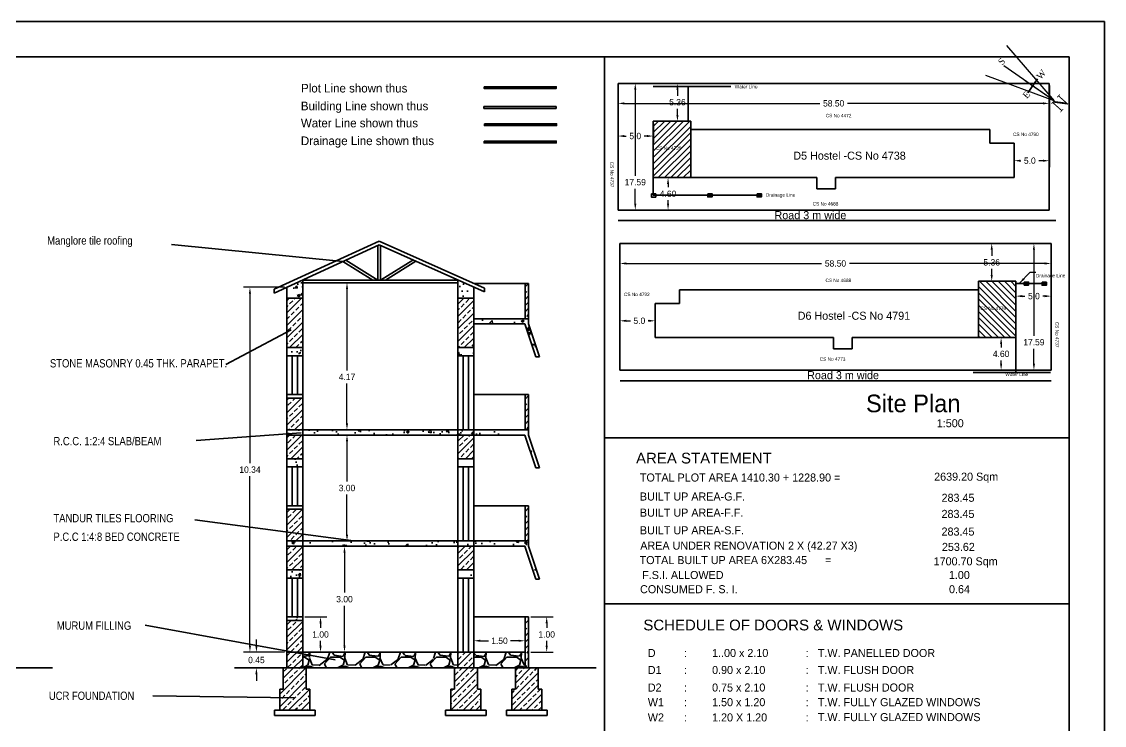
# Model space of a CAD drawing. Header units: inches. Extents: x 2 to 464, y 0 to 170.
# Drawn here: x 298.85 to 329.52, y 35.52 to 55.47 of the extents above; entities that cross this region are included whole.
import ezdxf

# ---------------------------------------------------------------- set-up
doc = ezdxf.new("R2010")
doc.units = ezdxf.units.IN
doc.header["$MEASUREMENT"] = 0
doc.styles.add('A', font='arial.ttf')
doc.styles.add('PRASAD', font='arial.ttf')
doc.styles.add('rs', font='GOTHIC.TTF')
doc.styles.get("Standard").update_dxf_attribs({"font": 'GOTHIC.TTF'})
doc.dimstyles.get("Standard").update_dxf_attribs({"dimtxt": 0.18, "dimasz": 0.18, "dimexe": 0.18, "dimexo": 0.0625, "dimgap": 0.09, "dimtad": 0, "dimtih": 1, "dimtoh": 1, "dimdec": 4, "dimzin": 0, "dimdsep": 46, "dimtxsty": 'Standard', "dimcen": 0.09, "dimadec": 0, "dimazin": 0, "dimtfac": 1, "dimtdec": 4, "dimtofl": 0, "dimtmove": 0, "dimatfit": 3, "dimfxl": 1, "dimtolj": 1, "dimtzin": 0, "dimarcsym": 0})

# ---------------------------------------------------------------- blocks, each defined once
blk = doc.blocks.new('*D23')
at = {"color": 0, "lineweight": -2, "transparency": 16777216}
for p, q in [((306.877, 40.597), (308.179, 40.597)), ((307.999, 40.417), (307.999, 39.282)), ((307.999, 37.777), (307.999, 38.913)), ((306.877, 37.597), (308.179, 37.597))]:
    blk.add_line(p, q, dxfattribs=at)
at = {"color": 0, "transparency": 16777216}
for points in [[(307.969, 40.417), (308.029, 40.417), (307.999, 40.597)], [(307.969, 37.777), (308.029, 37.777), (307.999, 37.597)]]:
    blk.add_solid(points, dxfattribs=at)
at = {"layer": 'Defpoints', "color": 0, "transparency": 16777216}
for p in [(306.814, 40.597), (307.999, 40.597), (306.814, 37.597)]:
    blk.add_point(p, dxfattribs=at)
at = {"color": 0, "lineweight": 35, "transparency": 16777216, "insert": (307.999, 39.097), "char_height": 0.18, "attachment_point": 5}
blk.add_mtext('\\A1;3.00', dxfattribs=at)
blk = doc.blocks.new('*D24')
at = {"color": 0, "lineweight": -2, "transparency": 16777216}
for p, q in [((305.504, 37.777), (305.504, 37.957)), ((306.302, 37.597), (305.324, 37.597)), ((306.302, 37.147), (305.324, 37.147)), ((305.504, 36.967), (305.504, 36.787))]:
    blk.add_line(p, q, dxfattribs=at)
at = {"color": 0, "transparency": 16777216}
for points in [[(305.474, 37.777), (305.534, 37.777), (305.504, 37.597)], [(305.474, 36.967), (305.534, 36.967), (305.504, 37.147)]]:
    blk.add_solid(points, dxfattribs=at)
at = {"layer": 'Defpoints', "color": 0, "transparency": 16777216}
for p in [(305.504, 37.597), (306.364, 37.597), (306.364, 37.147)]:
    blk.add_point(p, dxfattribs=at)
at = {"color": 0, "lineweight": 35, "transparency": 16777216, "insert": (305.504, 37.372), "char_height": 0.18, "attachment_point": 5}
blk.add_mtext('\\A1;0.45', dxfattribs=at)
blk = doc.blocks.new('*D25')
at = {"color": 0, "lineweight": -2, "transparency": 16777216}
for p, q in [((306.877, 38.597), (307.5, 38.597)), ((307.32, 38.417), (307.32, 38.282)), ((307.32, 37.777), (307.32, 37.913)), ((306.939, 37.597), (307.5, 37.597))]:
    blk.add_line(p, q, dxfattribs=at)
at = {"color": 0, "transparency": 16777216}
for points in [[(307.29, 38.417), (307.35, 38.417), (307.32, 38.597)], [(307.29, 37.777), (307.35, 37.777), (307.32, 37.597)]]:
    blk.add_solid(points, dxfattribs=at)
at = {"layer": 'Defpoints', "color": 0, "transparency": 16777216}
for p in [(306.814, 38.597), (306.877, 37.597), (307.32, 37.597)]:
    blk.add_point(p, dxfattribs=at)
at = {"color": 0, "lineweight": 35, "transparency": 16777216, "insert": (307.32, 38.097), "char_height": 0.18, "attachment_point": 5}
blk.add_mtext('\\A1;1.00', dxfattribs=at)
blk = doc.blocks.new('*D26')
at = {"color": 0, "lineweight": -2, "transparency": 16777216}
for p, q in [((313.277, 38.597), (313.907, 38.597)), ((313.727, 38.417), (313.727, 38.282)), ((313.727, 37.777), (313.727, 37.913)), ((313.277, 37.597), (313.907, 37.597))]:
    blk.add_line(p, q, dxfattribs=at)
at = {"color": 0, "transparency": 16777216}
for points in [[(313.697, 38.417), (313.757, 38.417), (313.727, 38.597)], [(313.697, 37.777), (313.757, 37.777), (313.727, 37.597)]]:
    blk.add_solid(points, dxfattribs=at)
at = {"layer": 'Defpoints', "color": 0, "transparency": 16777216}
for p in [(313.214, 38.597), (313.214, 37.597), (313.727, 37.597)]:
    blk.add_point(p, dxfattribs=at)
at = {"color": 0, "lineweight": 35, "transparency": 16777216, "insert": (313.727, 38.097), "char_height": 0.18, "attachment_point": 5}
blk.add_mtext('\\A1;1.00', dxfattribs=at)
blk = doc.blocks.new('*D27')
at = {"color": 0, "lineweight": -2, "transparency": 16777216}
for p, q in [((306.877, 43.747), (308.25, 43.747)), ((308.07, 43.567), (308.07, 42.432)), ((308.07, 40.927), (308.07, 42.063)), ((306.877, 40.747), (308.25, 40.747))]:
    blk.add_line(p, q, dxfattribs=at)
at = {"color": 0, "transparency": 16777216}
for points in [[(308.04, 43.567), (308.1, 43.567), (308.07, 43.747)], [(308.04, 40.927), (308.1, 40.927), (308.07, 40.747)]]:
    blk.add_solid(points, dxfattribs=at)
at = {"layer": 'Defpoints', "color": 0, "transparency": 16777216}
for p in [(306.814, 43.747), (306.814, 40.747), (308.07, 40.747)]:
    blk.add_point(p, dxfattribs=at)
at = {"color": 0, "lineweight": 35, "transparency": 16777216, "insert": (308.07, 42.247), "char_height": 0.18, "attachment_point": 5}
blk.add_mtext('\\A1;3.00', dxfattribs=at)
blk = doc.blocks.new('*D28')
at = {"color": 0, "lineweight": -2, "transparency": 16777216}
for p, q in [((306.302, 47.937), (305.141, 47.937)), ((305.321, 47.757), (305.321, 42.952)), ((305.321, 37.777), (305.321, 42.583)), ((306.302, 37.597), (305.141, 37.597))]:
    blk.add_line(p, q, dxfattribs=at)
at = {"color": 0, "transparency": 16777216}
for points in [[(305.291, 47.757), (305.351, 47.757), (305.321, 47.937)], [(305.291, 37.777), (305.351, 37.777), (305.321, 37.597)]]:
    blk.add_solid(points, dxfattribs=at)
at = {"layer": 'Defpoints', "color": 0, "transparency": 16777216}
for p in [(306.364, 47.937), (305.321, 37.597), (306.364, 37.597)]:
    blk.add_point(p, dxfattribs=at)
at = {"color": 0, "lineweight": 35, "transparency": 16777216, "insert": (305.321, 42.767), "char_height": 0.18, "attachment_point": 5}
blk.add_mtext('\\A1;10.34', dxfattribs=at)
blk = doc.blocks.new('*D29')
at = {"color": 0, "lineweight": -2, "transparency": 16777216}
for p, q in [((311.664, 37.66), (311.664, 38.098)), ((313.114, 37.66), (313.114, 38.098)), ((311.844, 37.918), (312.078, 37.918)), ((312.934, 37.918), (312.701, 37.918))]:
    blk.add_line(p, q, dxfattribs=at)
at = {"color": 0, "transparency": 16777216}
for points in [[(311.844, 37.948), (311.844, 37.888), (311.664, 37.918)], [(312.934, 37.948), (312.934, 37.888), (313.114, 37.918)]]:
    blk.add_solid(points, dxfattribs=at)
at = {"layer": 'Defpoints', "color": 0, "transparency": 16777216}
for p in [(313.114, 37.918), (311.664, 37.597), (313.114, 37.597)]:
    blk.add_point(p, dxfattribs=at)
at = {"color": 0, "lineweight": 35, "transparency": 16777216, "insert": (312.389, 37.918), "char_height": 0.18, "attachment_point": 5}
blk.add_mtext('\\A1;1.50', dxfattribs=at)
blk = doc.blocks.new('*D31')
at = {"color": 0, "lineweight": -2, "transparency": 16777216}
for p, q in [((315.81, 53.718), (316.416, 53.718)), ((316.236, 53.538), (316.236, 51.101)), ((316.236, 50.308), (316.236, 50.732)), ((315.81, 50.128), (316.416, 50.128))]:
    blk.add_line(p, q, dxfattribs=at)
at = {"color": 0, "transparency": 16777216}
for points in [[(316.206, 53.538), (316.266, 53.538), (316.236, 53.718)], [(316.206, 50.308), (316.266, 50.308), (316.236, 50.128)]]:
    blk.add_solid(points, dxfattribs=at)
at = {"layer": 'Defpoints', "color": 0, "transparency": 16777216}
for p in [(315.748, 53.718), (315.748, 50.128), (316.236, 50.128)]:
    blk.add_point(p, dxfattribs=at)
at = {"color": 0, "lineweight": 35, "transparency": 16777216, "insert": (316.236, 50.916), "char_height": 0.18, "attachment_point": 5}
blk.add_mtext('\\A1;17.59', dxfattribs=at)
blk = doc.blocks.new('*D32')
at = {"color": 0, "lineweight": -2, "transparency": 16777216}
for p, q in [((315.748, 53.655), (315.748, 52.971)), ((327.966, 53.655), (327.966, 52.971)), ((315.928, 53.151), (321.463, 53.151)), ((327.786, 53.151), (322.25, 53.151))]:
    blk.add_line(p, q, dxfattribs=at)
at = {"color": 0, "transparency": 16777216}
for points in [[(315.928, 53.181), (315.928, 53.121), (315.748, 53.151)], [(327.786, 53.181), (327.786, 53.121), (327.966, 53.151)]]:
    blk.add_solid(points, dxfattribs=at)
at = {"layer": 'Defpoints', "color": 0, "transparency": 16777216}
for p in [(315.748, 53.718), (327.966, 53.718), (327.966, 53.151)]:
    blk.add_point(p, dxfattribs=at)
at = {"color": 0, "lineweight": 35, "transparency": 16777216, "insert": (321.857, 53.151), "char_height": 0.18, "attachment_point": 5}
blk.add_mtext('\\A1;58.50', dxfattribs=at)
blk = doc.blocks.new('*D33')
at = {"color": 0, "lineweight": -2, "transparency": 16777216}
for p, q in [((316.81, 51.048), (317.345, 51.048)), ((317.165, 50.868), (317.165, 50.772)), ((317.165, 50.308), (317.165, 50.403)), ((316.479, 50.128), (317.345, 50.128))]:
    blk.add_line(p, q, dxfattribs=at)
at = {"color": 0, "transparency": 16777216}
for points in [[(317.135, 50.868), (317.195, 50.868), (317.165, 51.048)], [(317.135, 50.308), (317.195, 50.308), (317.165, 50.128)]]:
    blk.add_solid(points, dxfattribs=at)
at = {"layer": 'Defpoints', "color": 0, "transparency": 16777216}
for p in [(316.748, 51.048), (316.416, 50.128), (317.165, 50.128)]:
    blk.add_point(p, dxfattribs=at)
at = {"color": 0, "lineweight": 35, "transparency": 16777216, "insert": (317.165, 50.588), "char_height": 0.18, "attachment_point": 5}
blk.add_mtext('\\A1;4.60', dxfattribs=at)
blk = doc.blocks.new('*D34')
at = {"color": 0, "lineweight": -2, "transparency": 16777216}
for p, q in [((315.748, 53.593), (315.748, 52.045)), ((316.748, 52.583), (316.748, 52.045)), ((315.928, 52.225), (315.982, 52.225)), ((316.568, 52.225), (316.491, 52.225))]:
    blk.add_line(p, q, dxfattribs=at)
at = {"color": 0, "transparency": 16777216}
for points in [[(315.928, 52.255), (315.928, 52.195), (315.748, 52.225)], [(316.568, 52.255), (316.568, 52.195), (316.748, 52.225)]]:
    blk.add_solid(points, dxfattribs=at)
at = {"layer": 'Defpoints', "color": 0, "transparency": 16777216}
for p in [(315.748, 53.655), (316.748, 52.646), (315.748, 52.225)]:
    blk.add_point(p, dxfattribs=at)
at = {"color": 0, "lineweight": 35, "transparency": 16777216, "insert": (316.236, 52.225), "char_height": 0.18, "attachment_point": 5}
blk.add_mtext('\\A1;5.0', dxfattribs=at)
blk = doc.blocks.new('*D35')
at = {"color": 0, "lineweight": -2, "transparency": 16777216}
for p, q in [((327.966, 53.593), (327.966, 51.346)), ((326.966, 51.957), (326.966, 51.346)), ((327.146, 51.526), (327.159, 51.526)), ((327.786, 51.526), (327.668, 51.526))]:
    blk.add_line(p, q, dxfattribs=at)
at = {"color": 0, "transparency": 16777216}
for points in [[(327.146, 51.556), (327.146, 51.496), (326.966, 51.526)], [(327.786, 51.556), (327.786, 51.496), (327.966, 51.526)]]:
    blk.add_solid(points, dxfattribs=at)
at = {"layer": 'Defpoints', "color": 0, "transparency": 16777216}
for p in [(327.966, 53.655), (326.966, 52.02), (327.966, 51.526)]:
    blk.add_point(p, dxfattribs=at)
at = {"color": 0, "lineweight": 35, "transparency": 16777216, "insert": (327.413, 51.526), "char_height": 0.18, "attachment_point": 5}
blk.add_mtext('\\A1;5.0', dxfattribs=at)
blk = doc.blocks.new('*D36')
at = {"color": 0, "lineweight": -2, "transparency": 16777216}
for p, q in [((315.873, 53.718), (317.611, 53.718)), ((317.431, 53.538), (317.431, 53.366)), ((317.431, 52.826), (317.431, 52.997)), ((317.745, 52.646), (317.251, 52.646))]:
    blk.add_line(p, q, dxfattribs=at)
at = {"color": 0, "transparency": 16777216}
for points in [[(317.401, 53.538), (317.461, 53.538), (317.431, 53.718)], [(317.401, 52.826), (317.461, 52.826), (317.431, 52.646)]]:
    blk.add_solid(points, dxfattribs=at)
at = {"layer": 'Defpoints', "color": 0, "transparency": 16777216}
for p in [(315.81, 53.718), (317.431, 53.718), (317.808, 52.646)]:
    blk.add_point(p, dxfattribs=at)
at = {"color": 0, "lineweight": 35, "transparency": 16777216, "insert": (317.431, 53.182), "char_height": 0.18, "attachment_point": 5}
blk.add_mtext('\\A1;5.36', dxfattribs=at)
blk = doc.blocks.new('*D37')
at = {"color": 0, "lineweight": -2, "transparency": 16777216}
for p, q in [((327.955, 49.18), (327.349, 49.18)), ((327.529, 49), (327.529, 46.563)), ((327.529, 45.77), (327.529, 46.194)), ((327.955, 45.59), (327.349, 45.59))]:
    blk.add_line(p, q, dxfattribs=at)
at = {"color": 0, "transparency": 16777216}
for points in [[(327.499, 49), (327.559, 49), (327.529, 49.18)], [(327.499, 45.77), (327.559, 45.77), (327.529, 45.59)]]:
    blk.add_solid(points, dxfattribs=at)
at = {"layer": 'Defpoints', "color": 0, "transparency": 16777216}
for p in [(328.017, 49.18), (327.529, 45.59), (328.017, 45.59)]:
    blk.add_point(p, dxfattribs=at)
at = {"color": 0, "lineweight": 35, "transparency": 16777216, "insert": (327.529, 46.379), "char_height": 0.18, "attachment_point": 5}
blk.add_mtext('\\A1;17.59', dxfattribs=at)
blk = doc.blocks.new('*D38')
at = {"color": 0, "lineweight": -2, "transparency": 16777216}
for p, q in [((315.799, 49.117), (315.799, 48.433)), ((328.017, 49.117), (328.017, 48.433)), ((315.979, 48.613), (321.515, 48.613)), ((327.837, 48.613), (322.302, 48.613))]:
    blk.add_line(p, q, dxfattribs=at)
at = {"color": 0, "transparency": 16777216}
for points in [[(315.979, 48.643), (315.979, 48.583), (315.799, 48.613)], [(327.837, 48.643), (327.837, 48.583), (328.017, 48.613)]]:
    blk.add_solid(points, dxfattribs=at)
at = {"layer": 'Defpoints', "color": 0, "transparency": 16777216}
for p in [(315.799, 49.18), (328.017, 49.18), (315.799, 48.613)]:
    blk.add_point(p, dxfattribs=at)
at = {"color": 0, "lineweight": 35, "transparency": 16777216, "insert": (321.908, 48.613), "char_height": 0.18, "attachment_point": 5}
blk.add_mtext('\\A1;58.50', dxfattribs=at)
blk = doc.blocks.new('*D39')
at = {"color": 0, "lineweight": -2, "transparency": 16777216}
for p, q in [((326.955, 46.51), (326.42, 46.51)), ((326.6, 46.33), (326.6, 46.234)), ((326.6, 45.77), (326.6, 45.865)), ((327.286, 45.59), (326.42, 45.59))]:
    blk.add_line(p, q, dxfattribs=at)
at = {"color": 0, "transparency": 16777216}
for points in [[(326.57, 46.33), (326.63, 46.33), (326.6, 46.51)], [(326.57, 45.77), (326.63, 45.77), (326.6, 45.59)]]:
    blk.add_solid(points, dxfattribs=at)
at = {"layer": 'Defpoints', "color": 0, "transparency": 16777216}
for p in [(327.017, 46.51), (326.6, 45.59), (327.349, 45.59)]:
    blk.add_point(p, dxfattribs=at)
at = {"color": 0, "lineweight": 35, "transparency": 16777216, "insert": (326.6, 46.05), "char_height": 0.18, "attachment_point": 5}
blk.add_mtext('\\A1;4.60', dxfattribs=at)
blk = doc.blocks.new('*D40')
at = {"color": 0, "lineweight": -2, "transparency": 16777216}
for p, q in [((328.017, 49.055), (328.017, 47.507)), ((327.017, 48.045), (327.017, 47.507)), ((327.197, 47.687), (327.274, 47.687)), ((327.837, 47.687), (327.783, 47.687))]:
    blk.add_line(p, q, dxfattribs=at)
at = {"color": 0, "transparency": 16777216}
for points in [[(327.197, 47.717), (327.197, 47.657), (327.017, 47.687)], [(327.837, 47.717), (327.837, 47.657), (328.017, 47.687)]]:
    blk.add_solid(points, dxfattribs=at)
at = {"layer": 'Defpoints', "color": 0, "transparency": 16777216}
for p in [(328.017, 49.117), (327.017, 48.108), (328.017, 47.687)]:
    blk.add_point(p, dxfattribs=at)
at = {"color": 0, "lineweight": 35, "transparency": 16777216, "insert": (327.529, 47.687), "char_height": 0.18, "attachment_point": 5}
blk.add_mtext('\\A1;5.0', dxfattribs=at)
blk = doc.blocks.new('*D41')
at = {"color": 0, "lineweight": -2, "transparency": 16777216}
for p, q in [((315.799, 49.055), (315.799, 46.808)), ((316.799, 47.419), (316.799, 46.808)), ((315.979, 46.988), (316.097, 46.988)), ((316.619, 46.988), (316.606, 46.988))]:
    blk.add_line(p, q, dxfattribs=at)
at = {"color": 0, "transparency": 16777216}
for points in [[(315.979, 47.018), (315.979, 46.958), (315.799, 46.988)], [(316.619, 47.018), (316.619, 46.958), (316.799, 46.988)]]:
    blk.add_solid(points, dxfattribs=at)
at = {"layer": 'Defpoints', "color": 0, "transparency": 16777216}
for p in [(315.799, 49.117), (316.799, 47.482), (315.799, 46.988)]:
    blk.add_point(p, dxfattribs=at)
at = {"color": 0, "lineweight": 35, "transparency": 16777216, "insert": (316.352, 46.988), "char_height": 0.18, "attachment_point": 5}
blk.add_mtext('\\A1;5.0', dxfattribs=at)
blk = doc.blocks.new('*D42')
at = {"color": 0, "lineweight": -2, "transparency": 16777216}
for p, q in [((327.892, 49.18), (326.154, 49.18)), ((326.334, 49), (326.334, 48.828)), ((326.334, 48.288), (326.334, 48.459)), ((326.02, 48.108), (326.514, 48.108))]:
    blk.add_line(p, q, dxfattribs=at)
at = {"color": 0, "transparency": 16777216}
for points in [[(326.304, 49), (326.364, 49), (326.334, 49.18)], [(326.304, 48.288), (326.364, 48.288), (326.334, 48.108)]]:
    blk.add_solid(points, dxfattribs=at)
at = {"layer": 'Defpoints', "color": 0, "transparency": 16777216}
for p in [(326.334, 49.18), (327.955, 49.18), (325.957, 48.108)]:
    blk.add_point(p, dxfattribs=at)
at = {"color": 0, "lineweight": 35, "transparency": 16777216, "insert": (326.334, 48.644), "char_height": 0.18, "attachment_point": 5}
blk.add_mtext('\\A1;5.36', dxfattribs=at)
blk = doc.blocks.new('*D51')
at = {"color": 0, "lineweight": -2, "transparency": 16777216}
for p, q in [((306.877, 48.069), (308.25, 48.069)), ((308.07, 47.889), (308.07, 45.582)), ((308.07, 44.077), (308.07, 45.213)), ((306.877, 43.897), (308.25, 43.897))]:
    blk.add_line(p, q, dxfattribs=at)
at = {"color": 0, "transparency": 16777216}
for points in [[(308.04, 47.889), (308.1, 47.889), (308.07, 48.069)], [(308.04, 44.077), (308.1, 44.077), (308.07, 43.897)]]:
    blk.add_solid(points, dxfattribs=at)
at = {"layer": 'Defpoints', "color": 0, "transparency": 16777216}
for p in [(306.814, 48.069), (306.814, 43.897), (308.07, 43.897)]:
    blk.add_point(p, dxfattribs=at)
at = {"color": 0, "lineweight": 35, "transparency": 16777216, "insert": (308.07, 45.397), "char_height": 0.18, "attachment_point": 5}
blk.add_mtext('\\A1;4.17', dxfattribs=at)

msp = doc.modelspace()

# ---------------------------------------------------------------- hatches: boundary and pattern name
at = {"lineweight": 35}
h = msp.add_hatch(dxfattribs=at)
h.set_pattern_fill('ANSI31', style=0)
h.set_pattern_definition([(45, (-2.22818, 1.87053), (-0.08838835, 0.08838835), [])])
h.paths.add_polyline_path([(317.80773, 52.64566), (316.74773, 52.64566), (316.74773, 51.04766), (317.80773, 51.04766)])
h = msp.add_hatch(dxfattribs=at)
h.set_pattern_fill('AR-CONC', scale=0.1, style=0)
h.set_pattern_definition([(50, (0, 0), (0.7172602, -0.0627521), [0.075, -0.825]), (355, (0, 0), (-0.1387513, 0.7521921), [0.06, -0.66]), (100.4514, (0.0598, -0.0052), (0.5785094, 0.6894395), [0.0637402, -0.7011421]), (46.1842, (0, 0.2), (1.067241, -0.165519), [0.1125, -1.2375]), (96.6356, (0.0889, 0.1862), (0.9346627, 0.974118), [0.0956103, -1.051713]), (351.1842, (0, 0.2), (0.934662, 0.9741186), [0.09, -0.99]), (21, (0.1, 0.15), (0.596907, -0.4026189), [0.075, -0.825]), (326, (0.1, 0.15), (0.2433153, 0.72515), [0.06, -0.66]), (71.4514, (0.14974, 0.11645), (0.8402226, 0.3225305), [0.0637402, -0.7011421]), (37.5, (0, 0), (0.01215986, 0.33289385), [0, -0.652, 0, -0.67, 0, -0.6625]), (7.5, (0, 0), (0.26306954, 0.3944117), [0, -0.382, 0, -0.637, 0, -0.2525]), (327.5, (-0.223, 0), (0.53382244, -0.02255487), [0, -0.25, 0, -0.78, 0, -1.035]), (317.5, (-0.323, 0), (0.5831862, 0.100105), [0, -0.325, 0, -0.518, 0, -0.735])])
h.paths.add_polyline_path([(306.81438, 48.1437), (306.36438, 47.93714), (306.36438, 47.62528), (306.81438, 47.62528)])
h.paths.add_polyline_path([(311.66438, 47.93765), (311.21438, 48.13871), (311.21438, 47.62528), (311.66438, 47.62528)])
h.paths.add_polyline_path([(313.21438, 47.04717), (311.66438, 47.04717), (311.66438, 46.89717), (313.10897, 46.89717), (313.41951, 45.96555), (313.52492, 45.96555), (313.21438, 46.89717)])
h.paths.add_polyline_path([(311.66438, 46.22717), (311.21438, 46.22717), (311.21438, 45.99717), (311.66438, 45.99717)])
h.paths.add_polyline_path([(306.81438, 46.22717), (306.36438, 46.22717), (306.36438, 45.99717), (306.81438, 45.99717)])
h.paths.add_polyline_path([(306.81438, 43.89717), (306.36438, 43.89717), (306.36438, 43.74717), (306.81438, 43.74717)])
h.paths.add_polyline_path([(311.21438, 43.89717), (306.81438, 43.89717), (306.81438, 43.74717), (311.21438, 43.74717)])
h.paths.add_polyline_path([(311.36438, 43.89717), (311.21438, 43.89717), (311.21438, 43.74717), (311.36438, 43.74717)])
h.paths.add_polyline_path([(311.51438, 43.89717), (311.36438, 43.89717), (311.36438, 43.74717), (311.51438, 43.74717)])
h.paths.add_polyline_path([(311.66438, 43.89717), (311.51438, 43.89717), (311.51438, 43.74717), (311.66438, 43.74717)])
h.paths.add_polyline_path([(313.21438, 43.89717), (311.66438, 43.89717), (311.66438, 43.74717), (313.10897, 43.74717), (313.41951, 42.81555), (313.52492, 42.81555), (313.21438, 43.74717)])
h.paths.add_polyline_path([(311.66438, 43.07717), (311.21438, 43.07717), (311.21438, 42.84717), (311.66438, 42.84717)])
h.paths.add_polyline_path([(306.81438, 43.07717), (306.36438, 43.07717), (306.36438, 42.84717), (306.81438, 42.84717)])
h.paths.add_polyline_path([(311.21438, 40.74717), (306.81438, 40.74717), (306.81438, 40.59717), (311.21438, 40.59717)])
h.paths.add_polyline_path([(311.36438, 40.74717), (311.21438, 40.74717), (311.21438, 40.59717), (311.36438, 40.59717)])
h.paths.add_polyline_path([(311.51438, 40.74717), (311.36438, 40.74717), (311.36438, 40.59717), (311.51438, 40.59717)])
h.paths.add_polyline_path([(311.66438, 40.74717), (311.51438, 40.74717), (311.51438, 40.59717), (311.66438, 40.59717)])
h.paths.add_polyline_path([(313.21438, 40.74717), (311.66438, 40.74717), (311.66438, 40.59717), (313.10897, 40.59717), (313.41951, 39.66555), (313.52492, 39.66555), (313.21438, 40.59717)])
h.paths.add_polyline_path([(306.81438, 40.74717), (306.36438, 40.74717), (306.36438, 40.59717), (306.81438, 40.59717)])
h.paths.add_polyline_path([(306.81438, 39.92717), (306.36438, 39.92717), (306.36438, 39.69717), (306.81438, 39.69717)])
h.paths.add_polyline_path([(306.81438, 38.59717), (306.36438, 38.59717), (306.36438, 38.49717), (306.81438, 38.49717)])
h.paths.add_polyline_path([(311.66438, 39.92717), (311.21438, 39.92717), (311.21438, 39.69717), (311.66438, 39.69717)])
h = msp.add_hatch(dxfattribs=at)
h.set_pattern_fill('ANSI33', style=0)
h.paths.add_polyline_path([(306.81438, 37.59717), (306.36438, 37.59717), (306.36438, 37.14717), (306.77277, 37.14717), (306.81438, 37.14717)])
h.paths.add_polyline_path([(306.81438, 38.49717), (306.36438, 38.49717), (306.36438, 37.59717), (306.81438, 37.59717)])
h.paths.add_polyline_path([(311.66438, 37.14717), (311.66438, 37.59717), (311.21438, 37.59717), (311.21438, 37.14717)])
h.paths.add_polyline_path([(311.66438, 40.59717), (311.21438, 40.59717), (311.21438, 39.92717), (311.66438, 39.92717)])
h.paths.add_polyline_path([(306.36438, 39.92717), (306.81438, 39.92717), (306.81438, 40.59717), (306.36438, 40.59717)])
h.paths.add_polyline_path([(306.36438, 40.74717), (306.81438, 40.74717), (306.81438, 41.64717), (306.36438, 41.64717)])
h.paths.add_polyline_path([(306.81438, 43.74717), (306.36438, 43.74717), (306.36438, 43.07717), (306.81438, 43.07717)])
h.paths.add_polyline_path([(311.66438, 43.74717), (311.21438, 43.74717), (311.21438, 43.07717), (311.66438, 43.07717)])
h.paths.add_polyline_path([(306.36438, 43.89717), (306.81438, 43.89717), (306.81438, 44.79717), (306.36438, 44.79717)])
h.paths.add_polyline_path([(306.36438, 46.22717), (306.81438, 46.22717), (306.81438, 47.62528), (306.36438, 47.62528)])
h.paths.add_polyline_path([(311.66438, 47.62528), (311.21438, 47.62528), (311.21438, 46.22717), (311.66438, 46.22717)])
h.paths.add_polyline_path([(313.21438, 38.59717), (313.11438, 38.59717), (313.11438, 37.14717), (313.21438, 37.14717)])
h.paths.add_polyline_path([(313.21438, 41.74717), (313.11438, 41.74717), (313.11438, 40.74717), (313.21438, 40.74717)])
h.paths.add_polyline_path([(313.21438, 44.89717), (313.11438, 44.89717), (313.11438, 43.89717), (313.21438, 43.89717)])
h.paths.add_polyline_path([(313.21438, 48.04717), (313.11438, 48.04717), (313.11438, 47.04717), (313.21438, 47.04717)])
h = msp.add_hatch(dxfattribs=at)
h.set_pattern_fill('ANSI31', style=0)
h.set_pattern_definition([(135, (645.99326, -2.66728), (0.08838835, 0.08838835), [])])
h.paths.add_polyline_path([(325.95735, 46.50984), (327.01735, 46.50984), (327.01735, 48.10784), (325.95735, 48.10784)])
h = msp.add_hatch(dxfattribs=at)
h.set_pattern_fill('GRAVEL', style=0)
h.set_pattern_definition([(228.0128, (0.72, 1), (-7.999998232, -9.000001342), [0.134536, -13.319088]), (184.9697, (0.63, 0.9), (12.0000010515, 0.999991307), [0.230868, -22.855925]), (132.5104, (0.4, 0.88), (9.999990718, -11.000008674), [0.162788, -16.116032]), (267.2737, (0.01, 0.63), (0.999996018, 20.000000295), [0.210238, -20.813558]), (292.8337, (0, 0.42), (-5.0000099054, 11.999996412), [0.206155, -20.409373]), (357.2737, (0.08, 0.23), (-20.000000295, 0.999996018), [0.210238, -20.813558]), (37.6942, (0.29, 0.22), (-13.0000073456, -9.999990405), [0.278029, -27.524849]), (72.2553, (0.51, 0.39), (7.0000107627, 21.9999962312), [0.262488, -25.986321]), (121.4296, (0.59, 0.64), (-8.000008234, 12.9999950365), [0.21095, -20.884073]), (175.2364, (0.48, 0.82), (11.000000946, -0.999991533), [0.240832, -11.800763]), (222.3974, (0.24, 0.84), (-12.000007351, -10.999992082), [0.311448, -30.833375]), (138.8141, (1, 0.62), (-7.000002947, 5.999997313), [0.106301, -10.523844]), (171.4692, (0.92, 0.69), (12.999998285, -2.00000791), [0.202237, -20.021511]), (225, (0.72, 0.72), (-1e-16, -1.0000003), [0.141421, -1.272792]), (203.1986, (0.65, 0.84), (4.99999973, 2.000001325), [0.076158, -7.539615]), (291.8014, (0.58, 0.81), (-0.99999991, 3.00000027), [0.107703, -5.277462]), (30.9638, (0.62, 0.71), (2.99999802, 2.00000248), [0.174929, -5.656023]), (161.5651, (0.77, 0.8), (2.00000043, -0.9999984), [0.126491, -3.035787]), (16.3895, (0, 0.81), (10.000002198, 2.99999271), [0.1772, -17.542845]), (70.3462, (0.17, 0.86), (-3.999995247, -11.000002136), [0.148661, -14.717408]), (293.1986, (0.77, 1), (-2.000001325, 4.99999973), [0.152315, -7.463458]), (343.6105, (0.83, 0.86), (-10.000002198, 2.99999271), [0.1772, -17.542845]), (339.444, (0, 0.19), (-5.000001845, 1.999995996), [0.17088, -8.373124]), (294.7751, (0.16, 0.13), (-4.99999219, 11.000003422), [0.143178, -14.174643]), (66.8014, (0.78, 0), (2.000001325, 4.99999973), [0.152315, -7.463458]), (17.354, (0.84, 0.14), (-13.000002019, -3.999994502), [0.167631, -16.595424]), (69.444, (0.29, 0), (-1.999995996, -5.000001845), [0.08544, -8.458564]), (101.3099, (0.72, 0), (-0.99999763, 4.00000075), [0.05099, -5.048029]), (165.9638, (0.71, 0.05), (3.00000055, -0.99999806), [0.206155, -3.91695]), (186.009, (0.51, 0.1), (9.999999751, 0.9999993175), [0.19105, -18.913923]), (303.6901, (0.62, 0.62), (-1.00000133, 1.99999956), [0.144222, -3.461329]), (353.1572, (0.7, 0.5), (16.9999993655, -2.000007998), [0.251794, -24.927563]), (60.9454, (0.95, 0.47), (-4.000000027, -7.000000385), [0.102956, -10.192674]), (90, (1, 0.56), (-1, 1), [0.06, -0.94]), (120.2564, (0.49, 0.13), (3.999994887, -7.000002456), [0.138924, -13.75352]), (48.0128, (0.42, 0.25), (7.999998232, 9.000001342), [0.269072, -13.184552]), (0, (0.6, 0.45), (1, 1), [0.26, -0.74]), (325.3048, (0.86, 0.45), (-9.999994259, 7.00000861), [0.158114, -15.653274]), (254.0546, (0.99, 0.36), (-0.99999989, -4.000000127), [0.145602, -7.134508]), (207.646, (0.95, 0.22), (-18.999995807, -10.000007713), [0.237065, -23.469474]), (175.4261, (0.74, 0.11), (-13.0000005583, 0.999994801), [0.250799, -24.829074])])
h.paths.add_polyline_path([(311.21438, 37.59717), (306.81438, 37.59717), (306.81438, 37.14717), (311.21438, 37.14717)])
h.paths.add_polyline_path([(313.11438, 37.59717), (311.66438, 37.59717), (311.66438, 37.14717), (313.11438, 37.14717)])
h = msp.add_hatch(dxfattribs=at)
h.set_pattern_fill('ANSI33', style=0)
h.paths.add_polyline_path([(306.91438, 36.54717), (306.91438, 37.14717), (306.77277, 37.14717), (306.26438, 37.14717), (306.26438, 36.54717), (306.16438, 36.54717), (306.16438, 35.94717), (307.01438, 35.94717), (307.01438, 36.54717)])
h.paths.add_polyline_path([(311.76438, 36.54717), (311.76438, 37.14717), (311.11438, 37.14717), (311.11438, 36.54717), (311.01438, 36.54717), (311.01438, 35.94717), (311.86438, 35.94717), (311.86438, 36.54717)])
h.paths.add_polyline_path([(312.73938, 35.94717), (313.58938, 35.94717), (313.58938, 36.54717), (313.48938, 36.54717), (313.48938, 37.14717), (312.83938, 37.14717), (312.83938, 36.54717), (312.73938, 36.54717)])

# ---------------------------------------------------------------- linework, layer by layer
at = {"color": 7, "lineweight": 35}
for p, q in [((315.36455, 54.46766), (315.36455, 19.4229)), ((315.74773, 50.12766), (315.74773, 53.71766)), ((327.96573, 53.71766), (315.74773, 53.71766)), ((327.6328, 53.84829), (327.35253, 53.44564)), ((327.96573, 53.71766), (327.96573, 50.12766)), ((318.94343, 53.6291), (316.74773, 53.6291)), ((317.73051, 52.64566), (317.73051, 53.6291)), ((317.80773, 52.64566), (316.74773, 52.64566)), ((316.74773, 51.04766), (316.74773, 52.64566)), ((317.80773, 51.04766), (317.80773, 52.64566)), ((326.27973, 52.40566), (317.80773, 52.40566)), ((326.27973, 52.01966), (326.27973, 52.40566)), ((326.27973, 52.01966), (326.96573, 52.01966)), ((326.96573, 52.01966), (326.96573, 51.04766)), ((316.74773, 51.04766), (316.74773, 50.54718)), ((317.80773, 51.04766), (316.74773, 51.04766)), ((321.38089, 51.04766), (317.80773, 51.04766)), ((321.38089, 51.04766), (321.38089, 50.72766)), ((326.96573, 51.04766), (321.91289, 51.04766)), ((321.91289, 51.04766), (321.91289, 50.72766)), ((321.91289, 50.72766), (321.38089, 50.72766)), ((316.74773, 50.54718), (319.82872, 50.54718)), ((327.96573, 50.12766), (315.74773, 50.12766)), ((328.15139, 49.82766), (315.74773, 49.82766)), ((303.09484, 49.14668), (307.95092, 48.66539)), ((308.97868, 49.24717), (306.00844, 47.88379)), ((308.97924, 49.1374), (306.00844, 47.77376)), ((308.94174, 49.12018), (308.94174, 48.14129)), ((308.97868, 49.24717), (311.96123, 47.91454)), ((308.97924, 49.1374), (311.96123, 47.80501)), ((309.01674, 49.12064), (309.01674, 48.1412)), ((315.79935, 49.17984), (328.01735, 49.17984)), ((315.79935, 49.17984), (315.79935, 45.58984)), ((328.01735, 45.58984), (328.01735, 49.17984)), ((308.7988, 48.14145), (307.95092, 48.66539)), ((308.94174, 48.14129), (308.03278, 48.70296)), ((309.01674, 48.1412), (309.93327, 48.71112)), ((309.15851, 48.14104), (310.01591, 48.6742)), ((306.00844, 47.77376), (306.00844, 47.88379)), ((306.36438, 37.14717), (306.36438, 47.93714)), ((306.8143, 48.0687), (311.2143, 48.06371)), ((306.81438, 37.14717), (306.81438, 48.1437)), ((306.81438, 48.1437), (311.21438, 48.13871)), ((311.21438, 37.14717), (311.21438, 48.13871)), ((311.66438, 48.04717), (313.21438, 48.04717)), ((311.66438, 37.14717), (311.66438, 47.93765)), ((311.96123, 47.80501), (311.96123, 47.91454)), ((313.11438, 47.04717), (313.11438, 48.04717)), ((313.21438, 46.89717), (313.21438, 48.04717)), ((317.48535, 47.86784), (325.95735, 47.86784)), ((317.48535, 47.48184), (317.48535, 47.86784)), ((325.95735, 48.10784), (327.01735, 48.10784)), ((325.95735, 46.50984), (325.95735, 48.10784)), ((327.01735, 46.50984), (327.01735, 48.10784)), ((327.01735, 48.04534), (327.90674, 48.04534)), ((306.81438, 47.62528), (306.36438, 47.62528)), ((311.66438, 47.62528), (311.21438, 47.62528)), ((317.48535, 47.48184), (316.79935, 47.48184)), ((316.79935, 47.48184), (316.79935, 46.50984)), ((311.66438, 47.04717), (313.21438, 47.04717)), ((304.64131, 45.75126), (306.48947, 46.73167)), ((311.66438, 46.89717), (313.10897, 46.89717)), ((313.10897, 46.89717), (313.41951, 45.96555)), ((313.21438, 46.89717), (313.52492, 45.96555)), ((316.79935, 46.50984), (321.85219, 46.50984)), ((321.85219, 46.50984), (321.85219, 46.18984)), ((322.38419, 46.50984), (325.95735, 46.50984)), ((322.38419, 46.50984), (322.38419, 46.18984)), ((325.95735, 46.50984), (327.01735, 46.50984)), ((327.01735, 46.50984), (327.01735, 45.5264)), ((306.36438, 46.22717), (306.81438, 46.22717)), ((311.66438, 46.22717), (311.21438, 46.22717)), ((321.85219, 46.18984), (322.38419, 46.18984)), ((306.36438, 45.99717), (306.81438, 45.99717)), ((306.51438, 44.89717), (306.51438, 45.99717)), ((306.66438, 44.89717), (306.66438, 45.99717)), ((311.66438, 45.99717), (311.21438, 45.99717)), ((311.36438, 43.89717), (311.36438, 45.99717)), ((311.36438, 45.99717), (311.51438, 45.99717)), ((311.51438, 43.89717), (311.51438, 45.99717)), ((313.41951, 45.96555), (313.52492, 45.96555)), ((315.79935, 45.58984), (328.01735, 45.58984)), ((317.824, 45.58984), (328.01735, 45.58984)), ((325.80443, 45.5264), (328.00013, 45.5264)), ((315.80538, 45.28984), (328.01735, 45.28984)), ((306.36438, 44.89717), (306.81438, 44.89717)), ((306.36438, 44.79717), (306.81438, 44.79717)), ((311.66438, 44.89717), (313.21438, 44.89717)), ((313.11438, 43.89717), (313.11438, 44.89717)), ((313.21438, 43.74717), (313.21438, 44.89717)), ((306.36438, 43.89717), (313.21438, 43.89717)), ((303.80157, 43.59593), (306.77198, 43.80843)), ((306.36438, 43.74717), (313.10897, 43.74717)), ((313.10897, 43.74717), (313.41951, 42.81555)), ((313.21438, 43.74717), (313.52492, 42.81555)), ((315.36455, 43.67331), (328.52427, 43.67331)), ((306.36438, 43.07717), (306.81438, 43.07717)), ((311.66438, 43.07717), (311.21438, 43.07717)), ((306.36438, 42.84717), (306.81438, 42.84717)), ((306.51438, 41.74717), (306.51438, 42.84717)), ((306.66438, 41.74717), (306.66438, 42.84717)), ((311.66438, 42.84717), (311.21438, 42.84717)), ((311.36438, 40.74717), (311.36438, 42.84717)), ((311.36438, 42.84717), (311.51438, 42.84717)), ((311.51438, 40.74717), (311.51438, 42.84717)), ((313.41951, 42.81555), (313.52492, 42.81555)), ((306.36438, 41.74717), (306.81438, 41.74717)), ((311.66438, 41.74717), (313.21438, 41.74717)), ((313.11438, 40.74717), (313.11438, 41.74717)), ((313.21438, 40.59717), (313.21438, 41.74717)), ((306.36438, 41.64717), (306.81438, 41.64717)), ((303.76026, 41.34869), (308.25028, 40.74717)), ((306.36438, 40.74717), (313.21438, 40.74717)), ((306.36438, 40.59717), (313.10897, 40.59717)), ((313.10897, 40.59717), (313.41951, 39.66555)), ((313.21438, 40.59717), (313.52492, 39.66555)), ((306.36438, 39.92717), (306.81438, 39.92717)), ((311.66438, 39.92717), (311.21438, 39.92717)), ((306.36438, 39.69717), (306.81438, 39.69717)), ((306.51438, 38.59717), (306.51438, 39.69717)), ((306.66438, 38.59717), (306.66438, 39.69717)), ((311.66438, 39.69717), (311.21438, 39.69717)), ((311.36438, 37.59717), (311.36438, 39.69717)), ((311.36438, 39.69717), (311.51438, 39.69717)), ((311.51438, 37.59717), (311.51438, 39.69717)), ((313.41951, 39.66555), (313.52492, 39.66555)), ((315.36455, 38.96621), (328.52427, 38.96621)), ((302.34955, 38.36483), (307.73227, 37.37442)), ((306.36438, 38.59717), (306.81438, 38.59717)), ((306.36438, 38.49717), (306.81438, 38.49717)), ((311.66438, 38.59717), (313.21438, 38.59717)), ((313.11438, 37.14717), (313.11438, 38.59717)), ((313.21438, 37.14717), (313.21438, 38.59717)), ((306.36438, 37.59717), (313.11438, 37.59717)), ((244.80682, 37.14717), (299.72952, 37.14717)), ((304.88412, 37.14717), (306.77277, 37.14717)), ((306.26438, 36.54717), (306.26438, 37.14717)), ((306.77277, 37.14717), (315.13152, 37.14717)), ((306.91438, 36.54717), (306.91438, 37.14717)), ((311.11438, 36.54717), (311.11438, 37.14717)), ((311.76438, 36.54717), (311.76438, 37.14717)), ((312.83938, 36.54717), (312.83938, 37.14717)), ((313.48938, 36.54717), (313.48938, 37.14717)), ((306.16438, 36.54717), (306.26438, 36.54717)), ((306.16438, 35.94717), (306.16438, 36.54717)), ((306.91438, 36.54717), (307.01438, 36.54717)), ((307.01438, 35.94717), (307.01438, 36.54717)), ((311.01438, 35.94717), (311.01438, 36.54717)), ((311.01438, 36.54717), (311.11438, 36.54717)), ((311.76438, 36.54717), (311.86438, 36.54717)), ((311.86438, 35.94717), (311.86438, 36.54717)), ((312.73938, 35.94717), (312.73938, 36.54717)), ((312.73938, 36.54717), (312.83938, 36.54717)), ((313.48938, 36.54717), (313.58938, 36.54717)), ((313.58938, 35.94717), (313.58938, 36.54717)), ((302.56677, 36.35904), (306.57437, 36.30439)), ((306.01438, 35.94717), (307.16438, 35.94717)), ((306.01438, 35.79717), (306.01438, 35.94717)), ((307.16438, 35.79717), (307.16438, 35.94717)), ((310.86438, 35.94717), (312.01438, 35.94717)), ((310.86438, 35.79717), (310.86438, 35.94717)), ((312.01438, 35.79717), (312.01438, 35.94717)), ((312.58938, 35.94717), (313.73938, 35.94717)), ((312.58938, 35.79717), (312.58938, 35.94717)), ((313.73938, 35.79717), (313.73938, 35.94717)), ((306.01438, 35.79717), (307.16438, 35.79717)), ((310.86438, 35.79717), (312.01438, 35.79717)), ((312.58938, 35.79717), (313.73938, 35.79717))]:
    msp.add_line(p, q, dxfattribs=at)
for points in [[(329.52427, 55.46766), (240.47221, 55.46766), (240.47221, 18.4229), (329.52427, 18.4229)], [(328.52427, 54.46766), (244.47221, 54.46766), (244.47221, 19.4229), (328.52427, 19.4229)], [(311.95431, 53.62354), (313.99995, 53.62354), (313.99995, 53.57284), (311.95431, 53.57284)], [(311.94705, 53.05854), (313.9927, 53.05854), (313.9927, 53.00784), (311.94705, 53.00784)], [(311.96156, 52.57322), (314.00721, 52.57322), (314.00721, 52.52252), (311.96156, 52.52252)], [(311.95431, 52.08066), (313.99995, 52.08066), (313.99995, 52.02996), (311.95431, 52.02996)], [(316.69186, 50.5831), (316.81404, 50.5831), (316.81404, 50.49541), (316.69186, 50.49541)], [(318.29168, 50.58692), (318.41386, 50.58692), (318.41386, 50.49922), (318.29168, 50.49922)], [(319.68532, 50.58692), (319.8075, 50.58692), (319.8075, 50.49922), (319.68532, 50.49922)], [(327.25488, 48.08743), (327.37707, 48.08743), (327.37707, 47.99973), (327.25488, 47.99973)], [(327.76278, 48.08263), (327.88496, 48.08263), (327.88496, 47.99494), (327.76278, 47.99494)]]:
    msp.add_lwpolyline(points, close=True, dxfattribs=at)

# ---------------------------------------------------------------- texts
for s, height, style, p in [('Plot Line shown thus', 0.243984, 'rs', (306.76921, 53.45931)), ('Water Line', 0.096802, 'rs', (319.05365, 53.57519)), ('Building Line shown thus', 0.243984, 'rs', (306.76367, 52.95521)), ('CS No 4472', 0.096802, 'rs', (321.63236, 52.75746)), ('Water Line shown thus', 0.243984, 'rs', (306.76367, 52.47213)), ('Drainage Line shown thus', 0.243984, 'rs', (306.76367, 51.96804)), ('CS No 4790', 0.096802, 'rs', (326.93623, 52.22557)), ('CS No 4739', 0.096802, 'rs', (316.81671, 51.83212)), ('D5 Hostel -CS No 4738', 0.228, 'rs', (320.71277, 51.55507)), ('Drainage Line', 0.0968016, 'rs', (319.93646, 50.50698)), ('CS No 4688', 0.096802, 'rs', (321.26183, 50.25558)), ('Road 3 m wide', 0.228, 'rs', (320.18132, 49.86832)), ('CS No 4688', 0.096802, 'rs', (321.62432, 48.08526)), ('Drainage Line', 0.0968016, 'rs', (327.58767, 48.22127)), ('CS No 4792', 0.096802, 'rs', (315.91616, 47.68775)), ('D6 Hostel -CS No 4791', 0.228, 'rs', (320.83745, 47.01725)), ('CS No 4776', 0.096802, 'rs', (326.01262, 47.2943)), ('CS No 4773', 0.096802, 'rs', (321.46194, 45.854)), ('Road 3 m wide', 0.228, 'rs', (321.10584, 45.33283)), ('Water Line', 0.096802, 'rs', (326.71907, 45.42)), ('              1:500', 0.228, 'rs', (323.59172, 43.97046)), ('AREA STATEMENT', 0.304, 'A', (316.25803, 42.9433)), ('TOTAL PLOT AREA 1410.30 + 1228.90 = ', 0.228, 'rs', (316.36722, 42.43191)), ('2639.20 Sqm', 0.228, 'rs', (324.70282, 42.4556)), ('BUILT UP AREA-G.F.', 0.228, 'rs', (316.36722, 41.89338)), ('283.45', 0.228, 'rs', (324.91215, 41.85747)), ('BUILT UP AREA-F.F.', 0.228, 'rs', (316.36722, 41.43594)), ('283.45', 0.228, 'rs', (324.91215, 41.40003)), ('BUILT UP AREA-S.F.', 0.228, 'rs', (316.36722, 40.93561)), ('283.45', 0.228, 'rs', (324.91215, 40.89971)), ('AREA UNDER RENOVATION 2 X (42.27 X3) ', 0.228, 'rs', (316.37819, 40.50078)), ('253.62', 0.228, 'rs', (324.92312, 40.46488)), ('TOTAL BUILT UP AREA 6X283.45      =', 0.228, 'rs', (316.35926, 40.09188)), ('1700.70 Sqm', 0.228, 'rs', (324.68873, 40.05598)), ('F.S.I. ALLOWED', 0.228, 'rs', (316.43282, 39.66818)), ('1.00', 0.228, 'rs', (325.1194, 39.66818)), ('CONSUMED F. S. I.', 0.228, 'rs', (316.37202, 39.2658)), ('0.64', 0.228, 'rs', (325.12363, 39.2658)), ('SCHEDULE OF DOORS & WINDOWS', 0.304, 'A', (316.46478, 38.21238)), ('D', 0.228, 'rs', (316.59167, 37.45723)), (':', 0.228, 'rs', (317.6185, 37.45723)), ('1..00 x 2.10', 0.228, 'rs', (318.41195, 37.45723)), (':', 0.228, 'rs', (321.06762, 37.45723)), ('T.W. PANELLED DOOR', 0.228, 'rs', (321.40853, 37.45723)), ('D1', 0.228, 'rs', (316.59167, 36.97572)), (':', 0.228, 'rs', (317.6185, 36.97572)), ('0.90 x 2.10', 0.228, 'rs', (318.41195, 36.97572)), (':', 0.228, 'rs', (321.06762, 36.97572)), ('T.W. FLUSH DOOR', 0.228, 'rs', (321.40853, 36.97572)), ('D2', 0.228, 'rs', (316.59167, 36.47865)), (':', 0.228, 'rs', (317.6185, 36.47865)), ('0.75 x 2.10', 0.228, 'rs', (318.41195, 36.47865)), (':', 0.228, 'rs', (321.06762, 36.47865)), ('T.W. FLUSH DOOR', 0.228, 'rs', (321.40853, 36.47865)), ('W1', 0.228, 'rs', (316.59167, 36.06341)), (':', 0.228, 'rs', (317.6185, 36.06341)), ('1.50 x 1.20', 0.228, 'rs', (318.41195, 36.06341)), (':', 0.228, 'rs', (321.06762, 36.06341)), ('T.W. FULLY GLAZED WINDOWS', 0.228, 'rs', (321.40853, 36.06341)), ('W2', 0.228, 'rs', (316.59167, 35.63143)), (':', 0.228, 'rs', (317.6185, 35.63143)), ('1.20 X 1.20', 0.228, 'rs', (318.41195, 35.63143)), (':', 0.228, 'rs', (321.06762, 35.63143)), ('T.W. FULLY GLAZED WINDOWS', 0.228, 'rs', (321.40853, 35.63994))]:
    msp.add_text(s, height=height, dxfattribs=dict(at, style=style)).set_placement(p)
at = {"color": 7, "lineweight": 35, "style": 'rs'}
for p in [(315.53034, 51.49817), (328.13794, 46.96035)]:
    msp.add_text('CS No 4737', height=0.096802, rotation=270, dxfattribs=at).set_placement(p)
at = {"color": 7, "lineweight": 35, "style": 'rs', "width": 0.85}
for s, p in [('Manglore tile roofing', (299.57663, 49.14668)), ('STONE MASONRY 0.45 THK. PARAPET.', (299.65577, 45.66539)), ('R.C.C. 1:2:4 SLAB/BEAM', (299.75455, 43.45995)), ('TANDUR TILES FLOORING', (299.75455, 41.27586)), ('P.C.C 1:4:8 BED CONCRETE', (299.75455, 40.75008)), ('MURUM FILLING', (299.8505, 38.22963)), ('UCR FOUNDATION ', (299.62526, 36.24228))]:
    msp.add_text(s, height=0.235, dxfattribs=at).set_placement(p)
at = {"color": 7, "lineweight": 35}
msp.add_text('Site Plan', height=0.5, dxfattribs=at).set_placement((322.77242, 44.39536))
at = {"color": 7, "lineweight": 35, "attachment_point": 1, "rotation": 48.287129, "style": 'PRASAD'}
for s, insert, char_height, width in [('{\\fTimes New Roman|b0|i0|c0|p18;S}', (326.49407, 54.3418), 0.1839716, 0.4643508), ('{\\fTimes New Roman|b0|i0|c0|p18;W}', (327.58112, 53.93272), 0.1839716, 0.4643508), ('{\\fTimes New Roman|b0|i0|c0|p18;E}', (327.19094, 53.39117), 0.1839716, 0.4643508), ('{\\fTimes New Roman|b0|i0|c0|p18;N}', (328.00019, 53.12618), 0.3679433, 0.9287016)]:
    msp.add_mtext(s, dxfattribs=dict(at, insert=insert, char_height=char_height, width=width))

# ---------------------------------------------------------------- dimensions: what is measured, and where the dimension line sits
at = {"color": 7, "lineweight": 35}
for base, p1, p2, angle, text, picture, middle in [((316.23643, 50.12766), (315.74773, 53.71766), (315.74773, 50.12766), 90, '17.59', '*D31', (316.23643, 50.91647)), ((315.79935, 46.98795), (316.79935, 47.48184), (315.79935, 49.11734), 180, '5.0', '*D41', (316.35176, 46.98795)), ((328.01735, 47.68727), (327.01735, 48.10784), (328.01735, 49.11734), 180, '5.0', '*D40', (327.52865, 47.68727)), ((327.52865, 45.58984), (328.01735, 49.17984), (328.01735, 45.58984), 90, '17.59', '*D37', (327.52865, 46.37865))]:
    dim = msp.add_linear_dim(base=base, p1=p1, p2=p2, angle=angle, text=text, dimstyle='Standard', dxfattribs=at)
    dim.commit()
    dim.dimension.update_dxf_attribs({"geometry": picture, "text_midpoint": middle, "dimtype": 160})
dim = msp.add_linear_dim(base=(327.96573, 53.1506), p1=(315.74773, 53.71766), p2=(327.96573, 53.71766), text='58.50', dimstyle='Standard', dxfattribs=at)
dim.commit()
dim.dimension.update_dxf_attribs({"geometry": '*D32', "text_midpoint": (321.85673, 53.1506)})
for base, p1, p2, angle, text, picture, middle in [((317.43138, 53.71766), (317.80773, 52.64566), (315.81023, 53.71766), 90, '5.36', '*D36', (317.43138, 53.18166)), ((317.1654, 50.12766), (316.74773, 51.04766), (316.41643, 50.12766), 90, '4.60', '*D33', (317.1654, 50.58766)), ((315.79935, 48.61278), (328.01735, 49.17984), (315.79935, 49.17984), 180, '58.50', '*D38', (321.90835, 48.61278)), ((326.3337, 49.17984), (325.95735, 48.10784), (327.95485, 49.17984), 90, '5.36', '*D42', (326.3337, 48.64384)), ((326.59968, 45.58984), (327.01735, 46.50984), (327.34865, 45.58984), 90, '4.60', '*D39', (326.59968, 46.04984))]:
    dim = msp.add_linear_dim(base=base, p1=p1, p2=p2, angle=angle, text=text, dimstyle='Standard', dxfattribs=at)
    dim.commit()
    dim.dimension.update_dxf_attribs({"geometry": picture, "text_midpoint": middle})
for base, p1, p2, text, picture, middle in [((315.74773, 52.22509), (316.74773, 52.64566), (315.74773, 53.65516), '5.0', '*D34', (316.23643, 52.22509)), ((327.96573, 51.52577), (326.96573, 52.01966), (327.96573, 53.65516), '5.0', '*D35', (327.41332, 51.52577)), ((313.11438, 37.91752), (311.66438, 37.59717), (313.11438, 37.59717), '1.50', '*D29', (312.38938, 37.91752))]:
    dim = msp.add_linear_dim(base=base, p1=p1, p2=p2, text=text, dimstyle='Standard', dxfattribs=at)
    dim.commit()
    dim.dimension.update_dxf_attribs({"geometry": picture, "text_midpoint": middle, "dimtype": 160})
for base, p1, p2, picture, middle in [((305.32074, 37.59717), (306.36438, 47.93714), (306.36438, 37.59717), '*D28', (305.32074, 42.76716)), ((307.99896, 40.59717), (306.81438, 37.59717), (306.81438, 40.59717), '*D23', (307.99896, 39.09717)), ((307.32027, 37.59717), (306.81438, 38.59717), (306.87688, 37.59717), '*D25', (307.32027, 38.09717)), ((313.72706, 37.59717), (313.21438, 38.59717), (313.21438, 37.59717), '*D26', (313.72706, 38.09717)), ((305.50378, 37.59717), (306.36438, 37.14717), (306.36438, 37.59717), '*D24', (305.50378, 37.37217))]:
    dim = msp.add_linear_dim(base=base, p1=p1, p2=p2, angle=90, dimstyle='Standard', override={"dimdec": 2}, dxfattribs=at)
    dim.commit()
    dim.dimension.update_dxf_attribs({"geometry": picture, "text_midpoint": middle})
for base, p1, p2, picture, middle in [((308.07028, 43.89717), (306.81438, 48.0687), (306.81438, 43.89717), '*D51', (308.07028, 45.39717)), ((308.07028, 40.74717), (306.81438, 43.74717), (306.81438, 40.74717), '*D27', (308.07028, 42.24717))]:
    dim = msp.add_linear_dim(base=base, p1=p1, p2=p2, angle=90, dimstyle='Standard', override={"dimdec": 2}, dxfattribs=at)
    dim.commit()
    dim.dimension.update_dxf_attribs({"geometry": picture, "text_midpoint": middle, "dimtype": 160})

# ---------------------------------------------------------------- leaders
for points, override in [([(328.10223, 53.22266), (326.67681, 54.21486)], {"dimasz": 2, "dimgap": 1, "dimtad": 0, "dimldrblk": 'Open30'}), ([(327.11488, 48.04534), (327.42178, 48.36483), (327.58767, 48.36644)], {"dimgap": 0.09, "dimtad": 0})]:
    msp.add_leader(points, dimstyle='Standard', override=override, dxfattribs=at)

doc.saveas('drawing.dxf')
